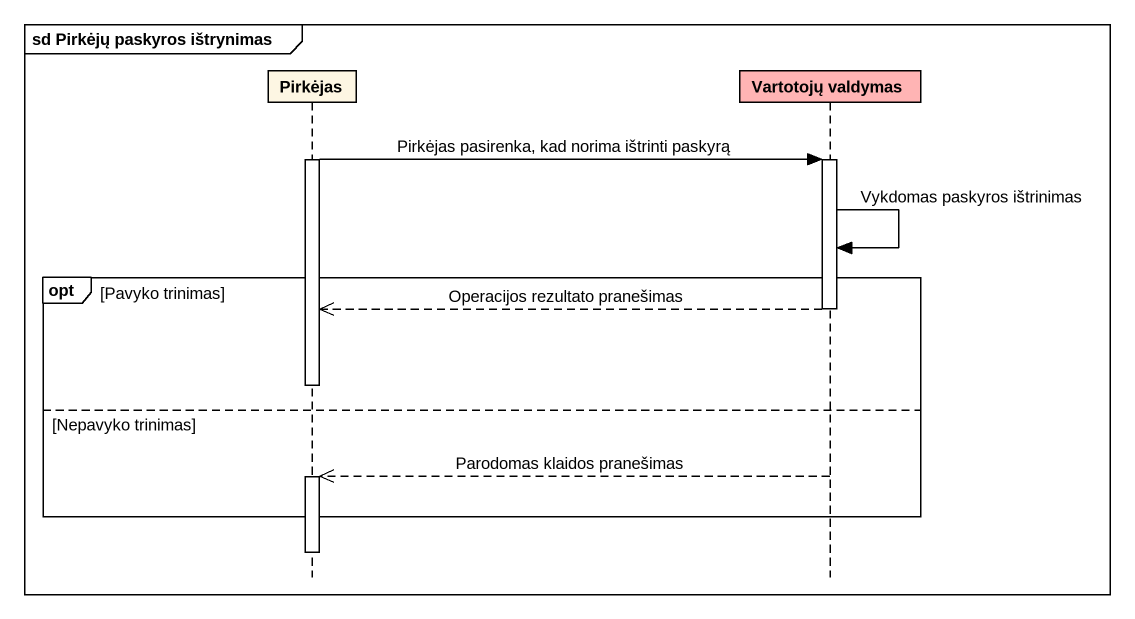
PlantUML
@startuml
mainframe sd Pirkėjų paskyros ištrynimas
hide footbox
participant Pirkėjas
participant "Vartotojų valdymas" as Vartotojų_valdymas #FFB4B4

activate Pirkėjas
Pirkėjas -> Vartotojų_valdymas : Pirkėjas pasirenka, kad norima ištrinti paskyrą
activate Vartotojų_valdymas
Vartotojų_valdymas -> Vartotojų_valdymas : Vykdomas paskyros ištrinimas
opt Pavyko trinimas
  Vartotojų_valdymas -->> Pirkėjas : Operacijos rezultato pranešimas
  deactivate Vartotojų_valdymas
  deactivate Pirkėjas
else Nepavyko trinimas
  Vartotojų_valdymas -->> Pirkėjas : Parodomas klaidos pranešimas
  activate Pirkėjas
end
deactivate Pirkėjas
@enduml
